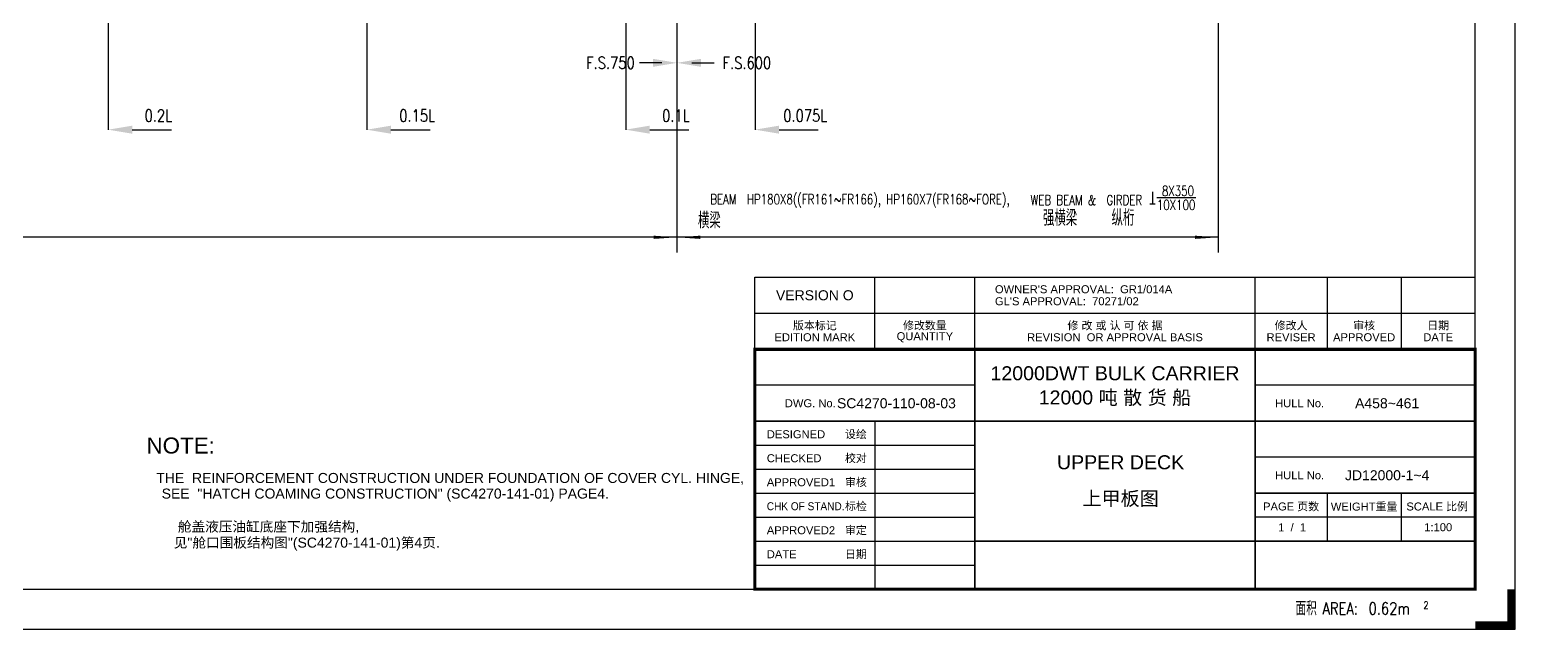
# Model space of a CAD drawing. Extents: x 373818 to 564480, y 322172 to 634257.
# Drawn here: x 526780 to 563994, y 496977 to 512065 of the extents above; entities that cross this region are included whole.
import ezdxf
from ezdxf.enums import TextEntityAlignment as Align

# ---------------------------------------------------------------- set-up
doc = ezdxf.new("R2010")
doc.units = 0
doc.header["$LTSCALE"] = 40
doc.header["$MEASUREMENT"] = 0
doc.layers.get('0').update_dxf_attribs({"linetype": 'CONTINUOUS'})
for name, color, linetype in [('13DIMENSION', 9, 'CONTINUOUS'), ('BT_CHI', 7, 'CONTINUOUS'), ('BT_ENG', 7, 'CONTINUOUS'), ('Y-CON', 2, 'CONTINUOUS')]:
    doc.layers.add(name, color=color, linetype=linetype)
doc.styles.add('CHINESE', font='romand.shx', dxfattribs={"width": 0.8, "height": 800, "bigfont": 'hzdx.shx'})
doc.styles.add('ENGNISH', font='romans.shx', dxfattribs={"width": 0.8, "height": 750})
doc.styles.add('ROMANS', font='romans.shx', dxfattribs={"width": 0.75, "height": 250, "bigfont": 'hzdx.shx'})
doc.styles.add('SWISS721LIGHTBT', font='swissl.ttf')

# ---------------------------------------------------------------- blocks, each defined once
blk = doc.blocks.new('TITLE3')
for p, q in [((-12500, 5100), (-18000, 5100)), ((0, 5100), (-5500, 5100)), ((-15000, 4200), (-15000, 0)), ((-18000, 3600), (-12500, 3600)), ((-18000, 3000), (-12500, 3000)), ((0, 3300), (-5500, 3300)), ((-18000, 2400), (-12500, 2400)), ((-18000, 1800), (-12500, 1800)), ((0, 1800), (-5500, 1800)), ((-18000, 1200), (-12500, 1200)), ((-5500, 0), (-5500, 1200)), ((-18000, 600), (-12500, 600))]:
    blk.add_line(p, q)
at = {"const_width": 80}
blk.add_lwpolyline([(-18000, 0), (0, 0), (0, 6000), (-18000, 6000)], close=True, dxfattribs=at)
at = {"const_width": 40}
for points in [[(-12500, 6000), (-12500, 0)], [(-5500, 6000), (-5500, 0)], [(-18000, 4200), (0, 4200)], [(-5500, 2400), (0, 2400)], [(-12500, 1200), (0, 1200)]]:
    blk.add_lwpolyline(points, dxfattribs=at)

msp = doc.modelspace()

# ---------------------------------------------------------------- linework, layer by layer
at = {"color": 2}
for p, q in [((562894.48, 498077.25), (562894.48, 538077.25)), ((417794.48, 498077.25), (562894.48, 498077.25))]:
    msp.add_line(p, q, dxfattribs=at)
for p, q in [((556476.48, 523015.61), (556476.48, 506495.22)), ((544900.92, 514537.37), (544900.92, 509566.61)), ((542948.49, 513785.3), (542948.49, 510983.61)), ((541668.39, 513413.63), (541668.39, 509566.61)), ((528738.29, 512515.61), (528738.29, 509566.61)), ((535203.34, 512625.53), (535203.34, 509566.61)), ((542948.49, 510983.61), (542948.49, 506495.22)), ((555914.32, 507861.12), (554942.22, 507861.12)), ((556476.48, 506876.36), (421298.49, 506876.36)), ((544894.48, 505877.25), (562894.48, 505877.25)), ((544894.48, 504077.25), (544894.48, 505877.25)), ((547894.48, 504077.25), (547894.48, 505877.25)), ((550394.48, 504077.25), (550394.48, 505877.25)), ((557394.48, 504077.25), (557394.48, 505877.25)), ((559194.48, 505877.25), (559194.48, 504077.25)), ((561044.48, 505877.25), (561044.48, 504077.25)), ((562894.48, 504077.25), (562894.48, 505877.25)), ((544894.48, 504977.25), (562894.48, 504977.25)), ((559194.48, 500477.25), (559194.48, 499277.25)), ((561044.48, 500477.25), (561044.48, 499277.25))]:
    msp.add_line(p, q)
at = {"color": 0, "linetype": 'ByBlock'}
for p, q in [((529338.29, 509566.61), (530316.67, 509566.61)), ((535803.34, 509566.61), (536781.72, 509566.61)), ((542268.39, 509566.61), (543246.77, 509566.61)), ((545500.92, 509566.61), (546479.3, 509566.61))]:
    msp.add_line(p, q, dxfattribs=at)
for points in [[(542948.49, 506876.36, 0, 80, 0), (542366.29, 506876.36, 80, 80, 0)], [(542948.49, 506876.36, 0, 80, 0), (543530.69, 506876.36, 80, 80, 0)], [(556476.48, 506876.36, 0, 80, 0), (555894.28, 506876.36, 80, 80, 0)]]:
    msp.add_lwpolyline(points, format="xyseb")
for points in [[(542348.49, 511338.11), (542348.49, 511138.11), (542948.49, 511238.11)], [(543548.49, 511338.11), (543548.49, 511138.11), (542948.49, 511238.11)], [(529338.29, 509666.61), (529338.29, 509466.61), (528738.29, 509566.61)], [(535803.34, 509666.61), (535803.34, 509466.61), (535203.34, 509566.61)], [(542268.39, 509666.61), (542268.39, 509466.61), (541668.39, 509566.61)], [(545500.92, 509666.61), (545500.92, 509466.61), (544900.92, 509566.61)]]:
    msp.add_solid(points, dxfattribs=at)
at = {"layer": '13DIMENSION'}
for p, q in [((542573.49, 511238.11), (542013.88, 511238.11)), ((543323.49, 511238.11), (543883.1, 511238.11))]:
    msp.add_line(p, q, dxfattribs=at)
at = {"layer": 'BT_ENG'}
for p, q in [((563894.48, 497077.25), (563894.48, 539077.25)), ((415294.48, 497077.25), (563894.48, 497077.25))]:
    msp.add_line(p, q, dxfattribs=at)
at = {"layer": 'BT_ENG', "const_width": 200}
for points in [[(563794.48, 497077.25), (563794.48, 498077.25)], [(563894.48, 497177.25), (562894.48, 497177.25)]]:
    msp.add_lwpolyline(points, dxfattribs=at)
at = {"layer": 'Y-CON'}
for p, q in [((554830.06, 508016.23), (554830.06, 507712.53)), ((554761.72, 507712.53), (554898.4, 507712.53))]:
    msp.add_line(p, q, dxfattribs=at)

# ---------------------------------------------------------------- block references
msp.add_blockref('TITLE3', (562894.48, 498077.25))

# ---------------------------------------------------------------- texts
at = {"style": 'ROMANS', "width": 0.8}
for s, p in [('F.S.750', (541288.88, 511238.11)), ('F.S.600', (544698.1, 511238.11)), ('0.2L', (529993.59, 509917.11)), ('0.15L', (536458.64, 509917.11)), ('0.1L', (542923.69, 509917.11)), ('0.075L', (546156.22, 509917.11))]:
    msp.add_text(s, height=300, dxfattribs=at).set_placement(p, align=Align.MIDDLE)
at = {"style": 'ROMANS', "width": 0.75}
msp.add_text('纵桁', height=400, dxfattribs=at).set_placement((553808.43, 507163.62))
at = {"style": 'SWISS721LIGHTBT'}
for s, height, p in [('VERSION O', 250, (546394.48, 505427.25)), ('版本标记', 200, (546394.48, 504677.25)), ('修改数量', 200, (549144.48, 504677.25)), ('修 改 或 认 可 依 据', 200, (553894.48, 504677.25)), ('修改人', 200, (558294.48, 504677.25)), ('审核', 200, (560119.48, 504677.25)), ('日期', 200, (561969.48, 504677.25)), ('EDITION MARK', 200, (546394.48, 504377.25)), ('QUANTITY', 200, (549144.48, 504377.25)), ('REVISION  OR APPROVAL BASIS', 200, (553894.48, 504377.25)), ('REVISER', 200, (558294.48, 504377.25)), ('APPROVED', 200, (560119.48, 504377.25)), ('DATE', 200, (561969.48, 504377.25)), ('12000DWT BULK CARRIER', 350, (553894.48, 503477.25)), ('12000 吨 散 货 船', 350, (553894.48, 502877.25)), ('A458~461', 250, (560694.48, 502727.25)), ('NOTE:', 400, (530549.27, 501670.59, -384.94)), ('THE  REINFORCEMENT CONSTRUCTION UNDER FOUNDATION OF COVER CYL. HINGE,', 250, (537283.32, 500837.97, -384.94)), ('JD12000-1~4', 250, (560694.48, 500927.25)), ('SEE  "HATCH COAMING CONSTRUCTION" (SC4270-141-01) PAGE4.', 250, (535662.12, 500437.97, -384.94)), ('PAGE 页数', 200, (558294.48, 500152.25)), ('WEIGHT重量', 200, (560119.48, 500152.25)), ('SCALE 比例', 200, (561944.48, 500152.25)), ('1  /  1', 200, (558320.4, 499627.79)), ('1:100', 200, (561970.4, 499627.79))]:
    msp.add_text(s, height=height, dxfattribs=at).set_placement(p, align=Align.MIDDLE)
for s, p in [("OWNER'S APPROVAL:  GR1/014A", (550894.48, 505577.25)), ("GL'S APPROVAL:  70271/02", (550894.48, 505277.25)), ('DWG. No.', (545644.48, 502727.25)), ('HULL No.', (557894.48, 502727.25)), ('DESIGNED', (545194.48, 501952.25)), ('CHECKED', (545194.48, 501352.25)), ('HULL No.', (557894.48, 500927.25)), ('APPROVED1', (545194.48, 500752.25)), ('APPROVED2', (545194.48, 499552.25)), ('DATE', (545194.48, 498952.25))]:
    msp.add_text(s, height=200, dxfattribs=at).set_placement(p, align=Align.MIDDLE_LEFT)
msp.add_text('SC4270-110-08-03', height=250, dxfattribs=at).set_placement((546948.23, 502602.34))
for s, p in [('设绘', (547694.48, 501952.25)), ('校对', (547694.48, 501352.25)), ('审核', (547694.48, 500752.25)), ('标检', (547694.48, 500152.25)), ('审定', (547694.48, 499552.25)), ('日期', (547694.48, 498952.25))]:
    msp.add_text(s, height=200, dxfattribs=at).set_placement(p, align=Align.MIDDLE_RIGHT)
for s, height, p in [('UPPER DECK', 350, (554034.34, 501076.44)), ('上甲板图', 350, (554034.34, 500169.88)), ('舱盖液压油缸底座下加强结构,', 250, (532744.35, 499518, -384.94)), ('见"舱口围板结构图"(SC4270-141-01)第4页.', 250, (533700.32, 499118, -384.94))]:
    msp.add_text(s, height=height, dxfattribs=at).set_placement(p, align=Align.CENTER)
at = {"style": 'SWISS721LIGHTBT', "width": 0.9}
msp.add_text('CHK OF STAND.', height=200, dxfattribs=at).set_placement((545194.48, 500152.25), align=Align.MIDDLE_LEFT)
at = {"attachment_point": 5, "style": 'ROMANS'}
for s, insert, char_height in [('BEAM  HP180X8((FR161~FR166), HP160X7(FR168~FORE),', (547521.57, 507784.96), 250), ('8X350', (555467.77, 508033.74), 250), ('WEB BEAM &  GIRDER ', (553179.63, 507807.91), 250), ('10X100', (555421.81, 507686.77), 250), ('横梁', (543759.3, 507297.23), 400), ('强横梁', (552521.7, 507360.18), 400)]:
    msp.add_mtext(s, dxfattribs=dict(at, insert=insert, char_height=char_height))
at = {"layer": 'BT_CHI', "style": 'CHINESE', "width": 0.8}
msp.add_text('面积', height=350, dxfattribs=at).set_placement((558405.1, 497421.4, -571.43))
at = {"layer": 'BT_ENG', "style": 'ENGNISH', "width": 0.8}
for s, height, p in [('AREA:', 300, (559077.51, 497446.62, -500)), ('0.62m', 300, (560230.79, 497446.62, -500)), ('2', 180, (561604.61, 497589.69, -300))]:
    msp.add_text(s, height=height, dxfattribs=at).set_placement(p)

doc.saveas('drawing.dxf')
